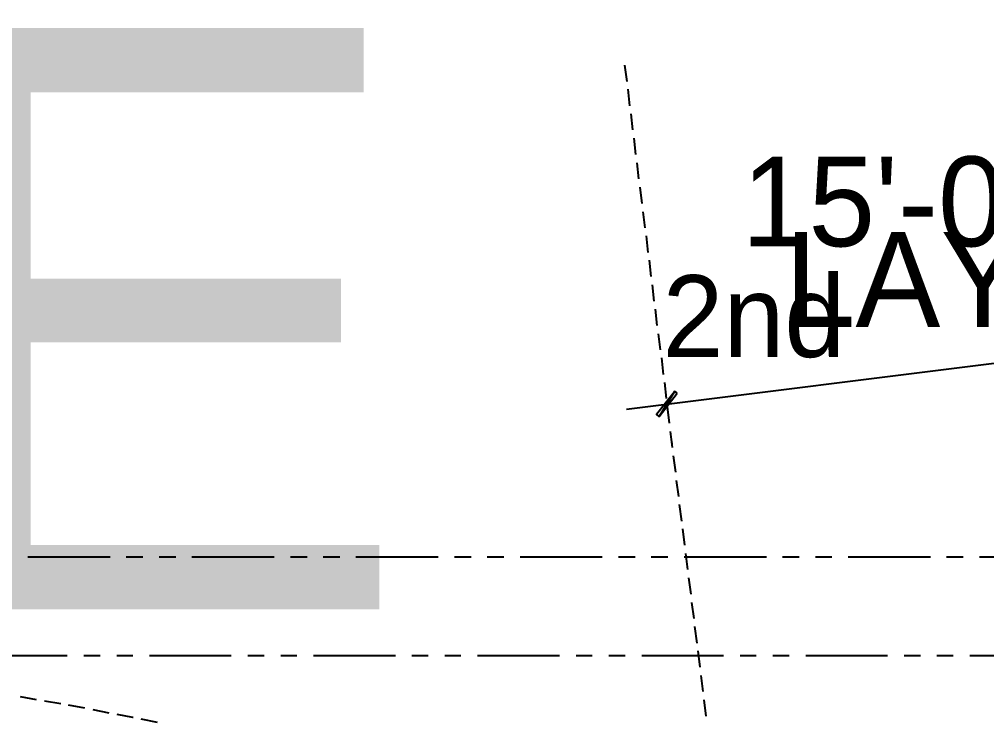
# Model space of a CAD drawing. Header units: feet. Extents: x -84 to 198, y -22 to 181.
# Drawn here: x 106.51 to 135.99, y 158.22 to 179.66 of the extents above; entities that cross this region are included whole.
import ezdxf
from ezdxf.enums import TextEntityAlignment as Align

# ---------------------------------------------------------------- set-up
doc = ezdxf.new("R2010")
doc.units = ezdxf.units.FT
for name, color, linetype in [('A-LINEA', 7, 'CONTINUOUS'), ('A-LINEA-FINA', 9, 'CONTINUOUS'), ('A-TEXTO-PDF', 3, 'CONTINUOUS')]:
    doc.layers.add(name, color=color, linetype=linetype)

msp = doc.modelspace()

# ---------------------------------------------------------------- linework, layer by layer
at = {"layer": 'A-LINEA'}
for p, q in [((124.96, 178.2578), (125.0267, 177.7644)), ((125.0533, 177.5244), (125.1067, 177.0178)), ((125.1467, 176.7778), (125.2, 176.2844)), ((125.24, 176.0311), (125.2933, 175.5378)), ((125.3333, 175.2844), (125.3867, 174.7911)), ((125.4267, 174.5378), (125.48, 174.0444)), ((125.52, 173.7911), (125.5733, 173.2978)), ((125.6133, 173.0578), (125.6667, 172.5511)), ((125.7067, 172.3111), (125.76, 171.8178)), ((125.8, 171.5644), (125.8533, 171.0711)), ((125.8933, 170.8178), (125.9467, 170.3244)), ((125.0133, 167.7778), (142.3733, 169.9511)), ((125.9867, 170.0711), (126.04, 169.5778)), ((126.08, 169.3378), (126.1333, 168.8311)), ((126.1733, 168.5911), (126.2267, 168.0978)), ((126.2533, 167.8444), (126.32, 167.3511)), ((126.3467, 167.0978), (126.4133, 166.6044)), ((126.3867, 166.8044), (126.4, 166.6978)), ((126.44, 166.3511), (126.5067, 165.8578)), ((126.5333, 165.6044), (126.6, 165.1111)), ((126.6267, 164.8711), (126.6933, 164.3644)), ((126.72, 164.1244), (126.7867, 163.6311)), ((126.8133, 163.3778), (126.88, 162.8844)), ((109.28, 163.2578), (106.7733, 163.2578)), ((110.28, 163.2578), (109.7733, 163.2578)), ((111.28, 163.2578), (110.7733, 163.2578)), ((114.28, 163.2578), (111.7733, 163.2578)), ((115.28, 163.2578), (114.7733, 163.2578)), ((116.28, 163.2578), (115.7733, 163.2578)), ((119.28, 163.2578), (116.7733, 163.2578)), ((120.28, 163.2578), (119.7733, 163.2578)), ((121.28, 163.2578), (120.7733, 163.2578)), ((124.28, 163.2578), (121.7733, 163.2578)), ((125.28, 163.2578), (124.7733, 163.2578)), ((126.28, 163.2578), (125.7733, 163.2578)), ((129.28, 163.2578), (126.7733, 163.2578)), ((130.28, 163.2578), (129.7733, 163.2578)), ((131.28, 163.2578), (130.7733, 163.2578)), ((134.28, 163.2578), (131.7733, 163.2578)), ((135.28, 163.2578), (134.7733, 163.2578)), ((136.28, 163.2578), (135.7733, 163.2578)), ((126.9067, 162.6311), (126.9733, 162.1378)), ((127, 161.8844), (127.0667, 161.3911)), ((127.0933, 161.1511), (127.16, 160.6444)), ((127.1867, 160.4044), (127.2533, 159.9111)), ((107.9733, 160.2578), (105.48, 160.2578)), ((108.9733, 160.2578), (108.48, 160.2578)), ((109.9733, 160.2578), (109.48, 160.2578)), ((112.9733, 160.2578), (110.48, 160.2578)), ((113.9733, 160.2578), (113.48, 160.2578)), ((114.9733, 160.2578), (114.48, 160.2578)), ((117.9733, 160.2578), (115.48, 160.2578)), ((118.9733, 160.2578), (118.48, 160.2578)), ((119.9733, 160.2578), (119.48, 160.2578)), ((122.9733, 160.2578), (120.48, 160.2578)), ((123.9733, 160.2578), (123.48, 160.2578)), ((124.9733, 160.2578), (124.48, 160.2578)), ((127.9733, 160.2578), (125.48, 160.2578)), ((128.9733, 160.2578), (128.48, 160.2578)), ((129.9733, 160.2578), (129.48, 160.2578)), ((132.9733, 160.2578), (130.48, 160.2578)), ((133.9733, 160.2578), (133.48, 160.2578)), ((134.9733, 160.2578), (134.48, 160.2578)), ((137.9733, 160.2578), (135.48, 160.2578)), ((127.28, 159.6578), (127.3467, 159.1644)), ((107.04, 158.9111), (106.5467, 159.0044)), ((127.3733, 158.9111), (127.44, 158.4178)), ((107.7733, 158.7911), (107.28, 158.8711)), ((108.5067, 158.6578), (108.0133, 158.7511)), ((109.2533, 158.5111), (108.76, 158.6044)), ((110.72, 158.2178), (110.2267, 158.3244))]:
    msp.add_line(p, q, dxfattribs=at)
msp.add_lwpolyline([(109.9867, 158.3778), (109.9733, 158.3778), (109.4933, 158.4711)], dxfattribs=at)
at = {"layer": 'A-LINEA-FINA'}
for points in [[(126.48, 168.3111), (126.0133, 167.5511), (125.9333, 167.6178), (126.48, 168.3111), (126.48, 168.3111)], [(126.56, 168.2578), (126.48, 168.3111), (126.0133, 167.5511), (126.56, 168.2578)]]:
    msp.add_lwpolyline(points, dxfattribs=at)

# ---------------------------------------------------------------- texts
at = {"layer": 'A-TEXTO-PDF'}
for s, height, p in [('TNEMHCAORCNE', 17.716, (17.1598, 161.6769)), ('15\'-0"', 2.736, (133.1857, 172.7394)), ('LAYER', 2.905, (136.2028, 170.2737)), ('2nd', 2.495, (128.8997, 169.3622))]:
    msp.add_text(s, height=height, dxfattribs=at).set_placement(p, align=Align.CENTER)

doc.saveas('drawing.dxf')
